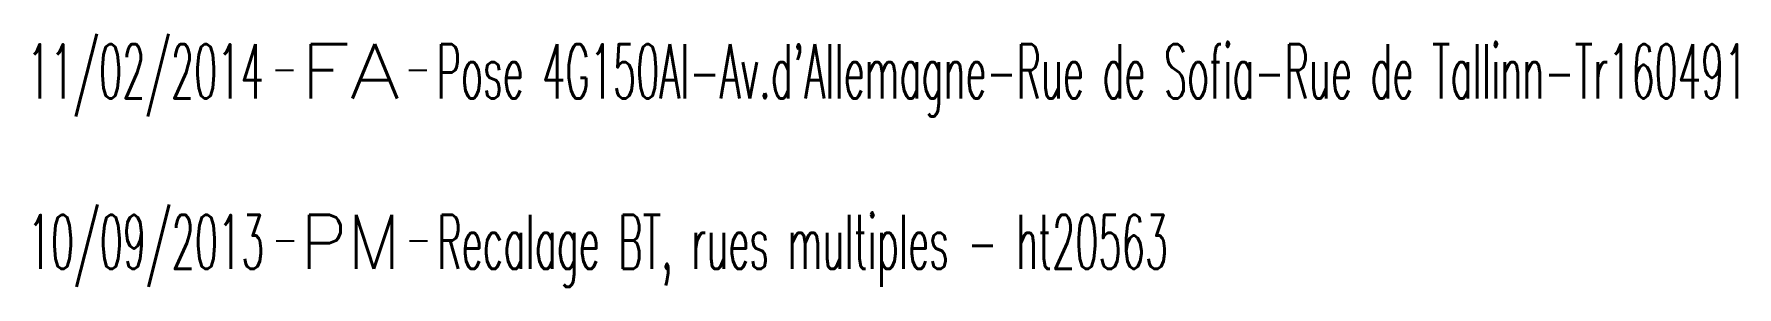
# Model space of a CAD drawing. Header units: millimetres. Extents: x 146511 to 147000, y 143998 to 145000.
# Drawn here: x 146511.13 to 146558.32, y 144766.47 to 144773.49 of the extents above; entities that cross this region are included whole.
import ezdxf
from ezdxf.enums import TextEntityAlignment as Align

# ---------------------------------------------------------------- set-up
doc = ezdxf.new("R2010")
doc.units = ezdxf.units.MM
doc.header["$MEASUREMENT"] = 0
doc.layers.get('0').update_dxf_attribs({"linetype": 'CONTINUOUS'})
doc.layers.add('B_110', color=1, linetype='CONTINUOUS')
doc.styles.get("Standard").update_dxf_attribs({"font": 'romans.shx', "width": 0.85})

# ---------------------------------------------------------------- blocks, each defined once
blk = doc.blocks.new('GIS_MODF')
at = {"color": 0, "linetype": 'Continuous', "flags": 128}
for points in [[(-2.176, -0.014), (-1.676, -0.014)], [(1.519, -0.014), (2.019, -0.014)]]:
    blk.add_lwpolyline(points, dxfattribs=at)
at = {"color": 0, "linetype": 'Continuous', "width": 0.5}
blk.add_attdef('DATE', text='', height=1.5, dxfattribs=at).set_placement((-2.502, -0.798), align=Align.RIGHT)
at = {"color": 0, "linetype": 'Continuous', "width": 1.771291}
blk.add_attdef('USER', text='', height=1.5, dxfattribs=at).set_placement((-1.507, -0.798), (1.276, -0.798), align=Align.FIT)
at = {"color": 0, "linetype": 'Continuous', "width": 0.5}
blk.add_attdef('DESC', (2.289, -0.798), '', height=1.5, dxfattribs=at)

msp = doc.modelspace()

# ---------------------------------------------------------------- block references
at = {"layer": 'B_110', "linetype": 'Continuous'}
ref = msp.add_blockref('GIS_MODF', (146520, 144772.5), dxfattribs=at)
ref.add_attrib('DATE', '11/02/2014', dxfattribs={"layer": '0', "color": 0, "linetype": 'Continuous', "height": 1.5, "width": 0.5}).set_placement((146517.498, 144771.702), align=Align.RIGHT)
ref.add_attrib('USER', 'FA', dxfattribs={"layer": '0', "color": 0, "linetype": 'Continuous', "height": 1.5, "width": 1.113383}).set_placement((146518.493, 144771.702), (146521.276, 144771.702), align=Align.FIT)
ref.add_attrib('DESC', "Pose 4G150Al-Av.d'Allemagne-Rue de Sofia-Rue de Tallinn-Tr160491", (146522.289, 144771.702), dxfattribs={"layer": '0', "color": 0, "linetype": 'Continuous', "height": 1.5, "width": 0.5})
ref = msp.add_blockref('GIS_MODF', (146520.019, 144767.765), dxfattribs=at)
ref.add_attrib('DATE', '10/09/2013', dxfattribs={"layer": '0', "color": 0, "linetype": 'Continuous', "height": 1.5, "width": 0.5}).set_placement((146517.517, 144766.967), align=Align.RIGHT)
ref.add_attrib('USER', 'PM', dxfattribs={"layer": '0', "color": 0, "linetype": 'Continuous', "height": 1.5, "width": 0.950449}).set_placement((146518.512, 144766.967), (146521.295, 144766.967), align=Align.FIT)
ref.add_attrib('DESC', 'Recalage BT, rues multiples - ht20563', (146522.308, 144766.967), dxfattribs={"layer": '0', "color": 0, "linetype": 'Continuous', "height": 1.5, "width": 0.5})

doc.saveas('drawing.dxf')
